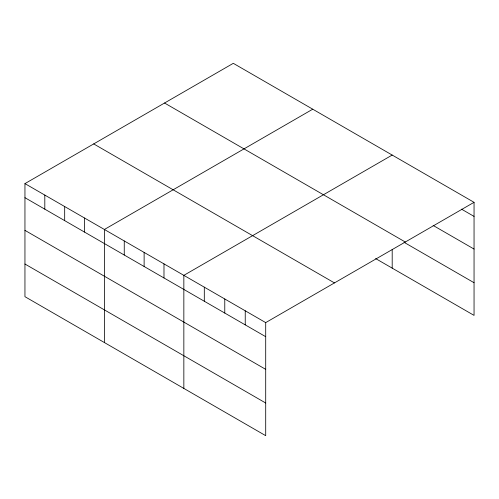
<?xml version="1.0" encoding="UTF-8"?>
<svg xmlns="http://www.w3.org/2000/svg" width="499" height="499" viewBox="0 0 499 499"><rect width="100%" height="100%" fill="white"/><g stroke="black" fill="none" stroke-linecap="round" stroke-linejoin="round"><path stroke-width="0.75" d="M24.95 183.613L265.705 322.61L265.705 435.677L24.95 296.68L24.95 183.613L233.295 63.323L474.05 202.32L474.05 315.387L375.641 258.576M312.748 109.194L104.397 229.478L104.397 342.551M392.195 155.058L183.844 275.348L183.844 388.415M265.705 322.61L474.05 202.32M461.506 209.156L474.05 216.398M433.12 225.436L474.05 249.063M164.545 103.019L405.294 242.015M404.078 242.321L474.05 282.721M93.706 143.918L334.455 282.914M24.95 197.691L265.705 336.688M24.95 230.357L265.705 369.354M24.95 264.015L265.705 403.011M392.195 249.463L392.195 268.131M245.24 310.796L245.24 324.874M224.775 298.976L224.775 313.054M204.309 287.162L204.309 301.24M163.984 263.884L163.984 277.962M144.124 252.413L144.124 266.491M124.257 240.948L124.257 255.026M84.537 218.013L84.537 232.091M64.677 206.549L64.677 220.627M44.81 195.078L44.81 209.156"/></g></svg>
